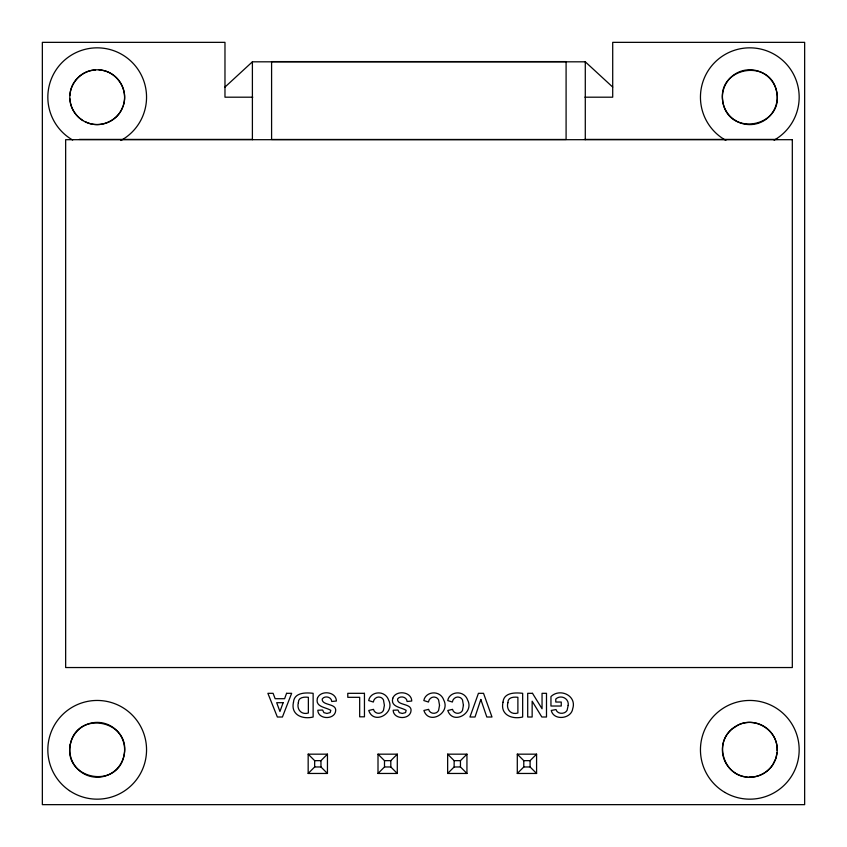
<?xml version="1.0" encoding="UTF-8"?>
<svg xmlns="http://www.w3.org/2000/svg" width="847" height="847" viewBox="0 0 847 847"><rect width="100%" height="100%" fill="white"/><g stroke="black" fill="none" stroke-linecap="round" stroke-linejoin="round"><path stroke-width="1.27" d="M123.471 105.017C128.638 88.946 115.975 70.46 99.025 69.952M731.639 729.278L738.489 724.831A27.422 27.422 0 0 1 777.101 752.496L775.81 758.499L773.12 764.015M123.027 106.013C118.453 121.195 99.035 129.337 85.124 121.576M383.469 710.347L384.39 705.307L383.479 700.035A5.273 5.273 0 0 0 380.917 697.483C377.571 695.885 373.728 698.468 373.326 702.036L368.689 700.564C369.906 693.397 379.085 690.792 384.654 694.741A10.45 10.45 0 0 1 388.551 699.961C395.687 713.174 373.718 725.456 368.752 710.485L373.485 709.352C374.099 712.623 377.963 714.169 380.864 712.846A5.347 5.347 0 0 0 383.469 710.347M772.676 764.936C767.456 772.549 758.467 777.482 749.161 777.112M730.961 730.05C713.862 744.735 724.683 775.852 747.118 777.101M308.17 773.459L314.661 766.969L314.661 760.659L308.17 754.169L308.17 773.459L327.45 773.459L327.45 754.169L308.17 754.169M314.661 760.659L320.96 760.659L327.45 754.169M378.006 773.459L384.496 766.969L384.496 760.659L378.006 754.169L378.006 773.459L397.296 773.459L397.296 754.169L378.006 754.169M384.496 760.659L390.806 760.659L397.296 754.169M447.65 773.459L454.14 766.969L454.14 760.659L447.65 754.169L447.65 773.459L466.941 773.459L466.941 754.169L447.65 754.169M454.14 760.659L460.45 760.659L466.941 754.169M517.295 773.459L523.785 766.969L523.785 760.659L517.295 754.169L517.295 773.459L536.585 773.459L536.585 754.169L517.295 754.169M523.785 760.659L530.095 760.659L536.585 754.169M224.974 87.082L252.395 61.82L585.288 61.82L612.709 87.082M95.457 70.036C82.148 70.322 70.513 82.148 69.952 95.362M252.766 97.193L224.974 97.193L224.974 42.35L42.35 42.35L42.35 804.65L804.65 804.65L804.65 42.35L612.709 42.35L612.709 97.193L584.917 97.193M79.279 139.416L252.522 139.416M584.472 139.416L777.557 139.416M314.661 766.969L320.96 766.969L327.45 773.459M384.496 766.969L390.806 766.969L397.296 773.459M454.14 766.969L460.45 766.969L466.941 773.459M523.785 766.969L530.095 766.969L536.585 773.459M82.826 120.549C75.574 115.838 70.195 107.717 70.036 98.93M722.936 102.656C729.68 137.616 784.131 126.542 776.678 91.72C770.23 57.458 716.583 67.199 722.862 101.534M777.112 750.453C778.425 731.056 755.852 716.276 738.489 724.831A27.422 27.422 0 0 0 733.841 772.093A27.422 27.422 0 0 0 777.101 752.496M585.288 61.82L585.288 139.691M530.095 760.659L530.095 766.969M460.45 760.659L460.45 766.969M390.806 760.659L390.806 766.969M320.96 760.659L320.96 766.969M252.395 61.82L252.395 139.691M72.662 140.02A49.359 49.359 0 0 1 59.544 65.272A49.359 49.359 0 0 1 135.435 65.992A49.359 49.359 0 0 1 120.899 140.486M725.858 140.348A49.359 49.359 0 0 1 711.734 65.78A49.359 49.359 0 0 1 787.636 65.484A49.359 49.359 0 0 1 774.094 140.168M298.356 702.692C296.461 709.267 301.352 715.217 308.361 713.005L308.361 697.314C304.274 696.763 298.155 697.155 298.356 702.692M507.882 702.692C505.987 709.267 510.879 715.217 517.888 713.005L517.888 697.314C513.801 696.763 507.681 697.155 507.882 702.692M439.529 705.307L438.608 710.347A5.347 5.347 0 0 1 436.004 712.846C433.113 714.169 429.238 712.623 428.624 709.352L423.892 710.485C428.868 725.456 450.826 713.174 443.701 699.961A10.45 10.45 0 0 0 439.794 694.731C434.225 690.792 425.046 693.397 423.828 700.564L428.466 702.036C428.868 698.457 432.711 695.885 436.057 697.483A5.273 5.273 0 0 1 438.619 700.035L439.529 705.307M463.425 705.307L462.494 710.347A5.347 5.347 0 0 1 459.889 712.846C456.999 714.169 453.124 712.623 452.52 709.352L447.788 710.485C452.753 725.456 474.712 713.174 467.586 699.961A10.45 10.45 0 0 0 463.69 694.731C458.121 690.792 448.931 693.397 447.724 700.564L452.351 702.036C452.764 698.457 456.607 695.885 459.953 697.483A5.273 5.273 0 0 1 462.515 700.035L463.425 705.307M70.28 744.555C63.102 779.431 117.648 790.071 124.107 755.058C131.274 720.183 76.738 709.542 70.28 744.555M568.168 705.445L567.13 710.22A5.918 5.918 0 0 1 564.144 712.825C561.127 714.042 556.924 713.026 556.003 709.564L551.259 710.453C553.62 720.945 571.27 719.039 572.71 708.738C577.061 695.609 559.825 687.764 550.952 696.594L550.952 706.027L561.254 706.027L561.254 702.036L555.78 702.036L555.78 699.029C560.799 694.265 569.353 698.489 568.168 705.445M293.475 702.216C290.532 714.9 302.58 719.654 313.136 717.007L313.136 693.322C305.915 692.465 294.195 692.338 293.475 702.216M503.002 702.216C500.058 714.9 512.107 719.654 522.663 717.007L522.663 693.322C515.442 692.465 503.721 692.338 503.002 702.216M317.434 698.256C314.957 707.097 325.915 707.181 330.796 710.347L330.214 712.592L326.953 713.449L323.925 712.655L322.601 710.03L317.826 710.241C317.921 718.944 332.522 720.035 335.285 712.549C338.599 702.523 321.616 706.377 322.22 698.987C324.676 695.323 331.537 696.806 331.749 701.485L336.397 701.03C336.238 691.438 320.473 689.829 317.434 698.256M392.775 698.256C390.308 707.097 401.266 707.181 406.147 710.347L405.565 712.592L402.304 713.449L399.276 712.655L397.952 710.03L393.177 710.241C393.273 718.944 407.873 720.035 410.636 712.549C413.95 702.523 396.968 706.377 397.571 698.987C400.028 695.323 406.888 696.806 407.1 701.485L411.748 701.03C411.589 691.438 395.824 689.829 392.775 698.256M480.821 699.484L475.019 717.007L469.947 717.007L478.428 693.322L483.531 693.322L491.991 717.007L486.813 717.007L480.821 699.484M286.572 693.322L284.613 698.701L275.148 698.701L273.083 693.322L267.885 693.322L277.361 717.007L282.422 717.007L291.643 693.322L286.572 693.322M283.142 702.692L279.944 711.48L276.683 702.692L283.142 702.692M566.092 61.598L271.591 61.598L271.591 139.48L566.092 139.48L566.092 61.598M792.316 139.691L65.653 139.691L65.653 667.542L792.316 667.542L792.316 139.691M364.454 693.322L347.789 693.322L347.789 697.314L359.679 697.314L359.679 716.816L364.454 716.816L364.454 693.322M532.498 693.322L527.702 693.322L527.702 717.007L532.149 717.007L532.149 701.189L541.836 717.007L546.495 717.007L546.495 693.322L542.048 693.322L542.048 708.77L532.498 693.322M78.676 770.029A27.422 27.422 0 0 0 123.969 755.736A27.422 27.422 0 0 0 88.935 723.656A27.422 27.422 0 0 0 78.676 770.029M81.037 119.342A27.422 27.422 0 0 0 124.456 100.105A27.422 27.422 0 0 0 86.087 72.122A27.422 27.422 0 0 0 81.037 119.342M735.027 120.285A27.422 27.422 0 0 0 777.197 98.453A27.422 27.422 0 0 0 737.197 72.842A27.422 27.422 0 0 0 735.027 120.285M724.937 792.443A49.359 49.359 0 0 0 799.166 750.04A49.359 49.359 0 0 0 725.328 706.949A49.359 49.359 0 0 0 724.937 792.443M69.412 790.611A49.359 49.359 0 0 0 146.415 753.47A49.359 49.359 0 0 0 75.754 705.35A49.359 49.359 0 0 0 69.412 790.611"/></g></svg>
